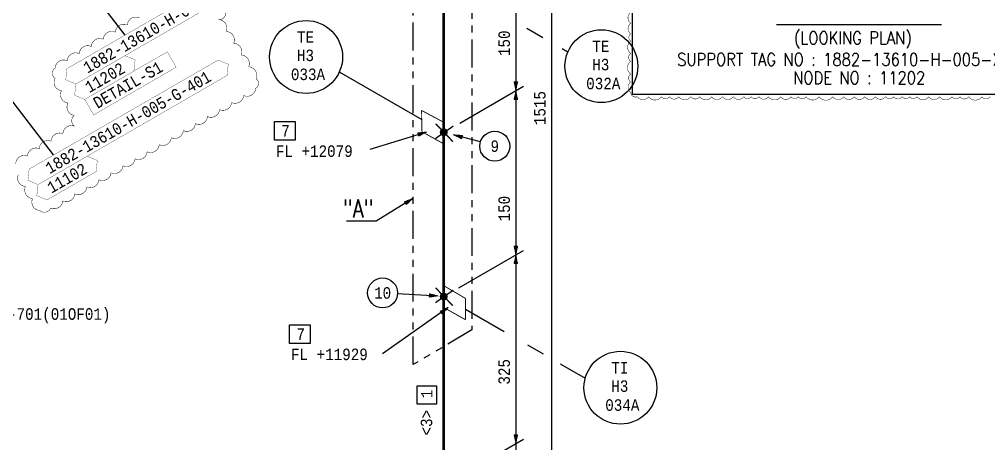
# Model space of a CAD drawing. Header units: inches. Extents: x 1131 to 1972, y 12 to 606.
# Drawn here: x 1409.6 to 1687.3, y 322.1 to 443.6 of the extents above; entities that cross this region are included whole.
import ezdxf
from ezdxf.enums import TextEntityAlignment as Align

# ---------------------------------------------------------------- set-up
doc = ezdxf.new("R2010")
doc.units = ezdxf.units.IN
doc.header["$MEASUREMENT"] = 0
doc.linetypes.add('ACISOTGB', pattern=[9, 4, -1, 1, -1, 1, -1])
doc.linetypes.add('Solid', pattern=[1, 1, 0])
for name, color, linetype in [('1', 7, 'Continuous'), ('2', 2, 'Continuous'), ('3', 7, 'Continuous'), ('4', 7, 'Continuous'), ('DIM-LINES', 7, 'Continuous'), ('DIM-TEXT', 7, 'Continuous'), ('FITTINGS', 7, 'Continuous'), ('ISO-TEXT', 7, 'Continuous'), ('ISOTEXT', 7, 'Continuous'), ('NOZZLES', 7, 'Continuous'), ('Rev.4', 6, 'Continuous'), ('WELDS', 7, 'Continuous')]:
    doc.layers.add(name, color=color, linetype=linetype)
doc.layers.add('weldDimension', color=2, linetype='Solid', lineweight=13)
doc.styles.add('fixedText', font='MONOTXT8.shx', dxfattribs={"width": 0.85})
doc.styles.add('MONOTXT', font='MONOTXT.shx', dxfattribs={"width": 0.8})
doc.styles.add('ROMANS', font='romans.shx', dxfattribs={"width": 0.8})
doc.styles.get("Standard").update_dxf_attribs({"font": 'arial.ttf'})

# ---------------------------------------------------------------- blocks, each defined once
blk = doc.blocks.new('block183')
at = {"layer": 'FITTINGS', "color": 2, "linetype": 'ByBlock', "const_width": 0.2}
for points in [[(0, 2.4), (0, 0)], [(4.8, -0.4), (0, 2.4)], [(0, 0), (0, -2.4)], [(4.8, -5.1), (4.8, -0.4)], [(0, -2.4), (4.8, -5.1)]]:
    blk.add_lwpolyline(points, dxfattribs=at)
at = {"flags": 1}
for tag in ['Tag', 'Pipe Ref', 'Description', 'UCI', 'Key']:
    blk.add_attdef(tag, (0, 0), '', height=1, dxfattribs=at)
blk = doc.blocks.new('block241')
at = {"layer": 'WELDS'}
h = blk.add_hatch(color=2, dxfattribs=at)
edge = h.paths.add_edge_path(flags=0)
edge.add_arc((0, 0), 1.15, 0, 360)
at = {"flags": 1}
for tag in ['Tag', 'Pipe Ref', 'Description', 'UCI', 'Key']:
    blk.add_attdef(tag, (0, 0), '', height=1, dxfattribs=at)

msp = doc.modelspace()

# ---------------------------------------------------------------- linework, layer by layer
at = {"color": 2}
msp.add_lwpolyline([(1585.24, 586.88), (1717.72, 586.88), (1717.72, 422.15), (1585.24, 422.15)], close=True, dxfattribs=at)
at = {"layer": '2', "color": 4}
for p, q in [((1425.16, 458.1), (1439.77, 439.09)), ((1392.69, 439.36), (1419.26, 404.79)), ((1526.22, 411.36), (1510.02, 406.32)), ((1522.27, 392.29), (1511.78, 385.78)), ((1532.46, 361.06), (1513.56, 347.82))]:
    msp.add_line(p, q, dxfattribs=at)
at = {"layer": '2'}
msp.add_line((1626.46, 442.2), (1673.76, 442.2), dxfattribs=at)
at = {"layer": '2', "color": 4}
for points in [[(1482.66, 414.36), (1488.56, 414.36), (1488.56, 409), (1482.66, 409)], [(1486.98, 356.12), (1492.88, 356.12), (1492.88, 350.75), (1486.98, 350.75)], [(1523.49, 333.35), (1523.49, 338.62), (1529.04, 338.62), (1529.04, 333.35)]]:
    msp.add_lwpolyline(points, close=True, dxfattribs=at)
for centre in [(1545.77, 407.29), (1513.64, 365.24)]:
    msp.add_circle(centre, 4.29, dxfattribs=at)
at = {"layer": '4', "color": 4}
for p, q in [((1554.94, 441.14), (1559.58, 438.46)), ((1565.11, 435.27), (1566.73, 434.34)), ((1501.23, 428.58), (1524.84, 414.95)), ((1537.39, 360.62), (1548.47, 354.22)), ((1555.19, 350.34), (1559.62, 347.79)), ((1564.55, 344.94), (1571.7, 340.81))]:
    msp.add_line(p, q, dxfattribs=at)
at = {"layer": '4', "color": 2}
for p, q in [((1535.74, 413.93), (1553.98, 424.46)), ((1511.78, 385.78), (1503.26, 385.78)), ((1535.47, 366.68), (1553.98, 377.37)), ((1533.47, 311.47), (1553.98, 323.31))]:
    msp.add_line(p, q, dxfattribs=at)
at = {"layer": '4'}
for p, q in [((1531.12, 411.33), (1531.18, 411.29)), ((1531.12, 364.24), (1531.18, 364.21))]:
    msp.add_line(p, q, dxfattribs=at)
at = {"layer": '4', "color": 3, "linetype": 'ACISOTGB', "ltscale": 2}
msp.add_lwpolyline([(1522.42, 461.67), (1539.19, 473.84), (1539.19, 354.63), (1522.42, 344.75)], close=True, dxfattribs=at)
at = {"layer": 'DIM-LINES', "color": 4}
for p, q in [((1562, 539.45), (1562, 314.26)), ((1551.82, 533.57), (1551.82, 308.38)), ((1541.66, 408.54), (1533.97, 410.53)), ((1517.93, 365.12), (1529.52, 364.38))]:
    msp.add_line(p, q, dxfattribs=at)
at = {"layer": 'ISO-TEXT', "color": 2, "linetype": 'ByBlock', "const_width": 0.08, "flags": 128}
for points in [[(1425.74, 425.11), (1422.85, 426.32), (1423.19, 429.52), (1477.34, 460.79), (1480.24, 459.57), (1479.89, 456.37)], [(1428.29, 420.69), (1425.4, 421.9), (1425.74, 425.11), (1439.82, 433.24), (1442.72, 432.02), (1442.37, 428.82)], [(1430.84, 416.27), (1428.29, 420.69), (1451.94, 434.34), (1454.49, 429.93)], [(1414.91, 396.3), (1412.01, 397.52), (1412.36, 400.72), (1466.51, 431.98), (1469.4, 430.77), (1469.06, 427.56)], [(1417.46, 391.89), (1414.56, 393.1), (1414.91, 396.3), (1428.99, 404.43), (1431.89, 403.22), (1431.54, 400.02)]]:
    msp.add_lwpolyline(points, close=True, dxfattribs=at)
at = {"layer": 'ISOTEXT', "color": 2, "linetype": 'Continuous', "lineweight": 30}
for centre in [(1491.71, 432.86), (1576.32, 430.22), (1581.77, 338.08)]:
    msp.add_circle(centre, 10.44, dxfattribs=at)
at = {"layer": 'NOZZLES', "const_width": 0.8}
msp.add_lwpolyline([(1531.15, 512.59), (1531.15, 310.07)], dxfattribs=at)
at = {"layer": 'Rev.4', "color": 1, "const_width": 0.132}
for points in [[(1408.51, 402.3, -0.520567), (1411.88, 404.44, -0.520567), (1415.26, 406.59, -0.520567), (1418.64, 408.73, -0.520567), (1422.02, 410.88, -0.520567), (1425.39, 413.02, -0.520567), (1425.31, 416.09, -0.520567), (1423.47, 419.64, -0.520567), (1421.62, 423.19, -0.520567), (1419.78, 426.74, -0.520567), (1419.83, 429.75, -0.520567), (1423.27, 431.8, -0.520567), (1426.71, 433.84, -0.520567), (1430.15, 435.89, -0.520567), (1433.58, 437.93, -0.520567), (1437.02, 439.98, -0.520567), (1440.46, 442.02, -0.520567), (1443.9, 444.07, -0.520567)], [(1468.6, 446, -0.520567), (1466.69, 443.56, -0.520567), (1468.83, 440.18, -0.520567), (1470.97, 436.8, -0.520567), (1473.11, 433.42, -0.520567), (1475.26, 430.04, -0.520567), (1477.4, 426.67, -0.520567), (1477.27, 423.84, -0.520567), (1473.81, 421.83, -0.520567), (1470.36, 419.81, -0.520567), (1466.9, 417.8, -0.520567), (1463.44, 415.79, -0.520567), (1459.99, 413.77, -0.520567), (1456.53, 411.76, -0.520567), (1453.08, 409.74, -0.520567), (1449.62, 407.73, -0.520567), (1446.17, 405.71, -0.520567), (1442.71, 403.7, -0.520567), (1439.25, 401.69, -0.520567), (1435.8, 399.67, -0.520567), (1432.34, 397.66, -0.520567), (1428.89, 395.64, -0.520567), (1425.43, 393.63, -0.520567), (1421.98, 391.61, -0.520567), (1418.52, 389.6, -0.520567), (1415.39, 388.86, -0.520567), (1413.35, 392.3, -0.520567), (1411.3, 395.74, -0.520567), (1409.26, 399.17, -0.520567)], [(1687.69, 421.48, -0.520567), (1685.37, 421.48, -0.520567), (1681.6, 421.48, -0.520567), (1679.07, 421.48, -0.520567), (1676.76, 421.48, -0.520567), (1673.25, 421.48, -0.520567), (1670.12, 421.48, -0.520567), (1666.75, 421.48, -0.520567), (1664.64, 421.48, -0.520567), (1662.52, 421.48, -0.520567), (1660.06, 421.48, -0.520567), (1657.73, 421.48, -0.520567), (1654.83, 421.48, -0.520567), (1651.78, 421.48, -0.520567), (1648.78, 421.48, -0.520567), (1645.77, 421.48, -0.520567), (1642.6, 421.48, -0.520567), (1638.7, 421.48, -0.520567), (1635, 421.48, -0.520567), (1632.74, 421.48, -0.520567), (1630.65, 421.48, -0.520567), (1627.69, 421.48, -0.520567), (1624.18, 421.48, -0.520567), (1621.44, 421.48, -0.520567), (1619.23, 421.48, -0.520567), (1617.14, 421.48, -0.520567), (1614.09, 421.48, -0.520567), (1611.02, 421.48, -0.520567), (1607.93, 421.48, -0.520567), (1604.5, 421.48, -0.520567), (1601.94, 421.48, -0.520567), (1598.48, 421.48, -0.520567), (1595.82, 421.48, -0.520567), (1593.51, 421.48, -0.520567), (1589.84, 421.48, -0.520567), (1586.63, 421.48, -0.520567), (1584.74, 422.69, -0.520567), (1584.74, 425.66, -0.520567), (1584.74, 427.98, -0.520567), (1584.74, 431.61, -0.520567), (1584.74, 433.9, -0.520567), (1584.74, 437.41, -0.520567), (1584.74, 439.51, -0.520567), (1584.74, 442.51, -0.520567), (1584.74, 445.61, -0.520567)]]:
    msp.add_lwpolyline(points, format="xyb", dxfattribs=at)
at = {"layer": 'weldDimension', "color": 4, "flags": 128}
for points in [[(1551.82, 423.21), (1552.31, 425.7), (1551.32, 425.7), (1551.82, 423.21), (1551.82, 423.7), (1552.21, 425.7), (1551.42, 425.7), (1551.82, 423.7), (1551.82, 424.2), (1552.11, 425.7), (1551.52, 425.7), (1551.82, 424.2), (1551.82, 424.7), (1552.01, 425.7), (1551.62, 425.7), (1551.82, 424.7), (1551.82, 425.2), (1551.92, 425.7), (1551.72, 425.7), (1551.82, 425.2)], [(1551.82, 423.21), (1552.31, 420.71), (1551.32, 420.71), (1551.82, 423.21), (1551.82, 422.71), (1552.21, 420.71), (1551.42, 420.71), (1551.82, 422.71), (1551.82, 422.21), (1552.11, 420.71), (1551.52, 420.71), (1551.82, 422.21), (1551.82, 421.71), (1552.01, 420.71), (1551.62, 420.71), (1551.82, 421.71), (1551.82, 421.21), (1551.92, 420.71), (1551.72, 420.71), (1551.82, 421.21)], [(1526.22, 411.36), (1523.98, 410.16), (1523.69, 411.11), (1526.22, 411.36), (1525.74, 411.22), (1523.95, 410.25), (1523.72, 411.02), (1525.74, 411.22), (1525.26, 411.07), (1523.92, 410.35), (1523.75, 410.92), (1525.26, 411.07), (1524.79, 410.92), (1523.89, 410.44), (1523.78, 410.83), (1524.79, 410.92), (1524.31, 410.78), (1523.86, 410.54), (1523.81, 410.73), (1524.31, 410.78)], [(1533.97, 410.53), (1536.26, 409.42), (1536.51, 410.39), (1533.97, 410.53), (1534.45, 410.4), (1536.28, 409.52), (1536.48, 410.29), (1534.45, 410.4), (1534.94, 410.28), (1536.31, 409.61), (1536.46, 410.19), (1534.94, 410.28), (1535.42, 410.15), (1536.33, 409.71), (1536.43, 410.1), (1535.42, 410.15), (1535.9, 410.03), (1536.36, 409.81), (1536.41, 410), (1535.9, 410.03)], [(1522.27, 392.29), (1520.42, 390.56), (1519.89, 391.4), (1522.27, 392.29), (1521.85, 392.03), (1520.36, 390.64), (1519.95, 391.32), (1521.85, 392.03), (1521.43, 391.77), (1520.31, 390.73), (1520, 391.23), (1521.43, 391.77), (1521, 391.5), (1520.26, 390.81), (1520.05, 391.15), (1521, 391.5), (1520.58, 391.24), (1520.21, 390.89), (1520.1, 391.06), (1520.58, 391.24)], [(1551.82, 376.12), (1552.31, 378.61), (1551.32, 378.61), (1551.82, 376.12), (1551.82, 376.62), (1552.21, 378.61), (1551.42, 378.61), (1551.82, 376.62), (1551.82, 377.12), (1552.11, 378.61), (1551.52, 378.61), (1551.82, 377.12), (1551.82, 377.62), (1552.01, 378.61), (1551.62, 378.61), (1551.82, 377.62), (1551.82, 378.11), (1551.92, 378.61), (1551.72, 378.61), (1551.82, 378.11)], [(1551.82, 376.12), (1552.31, 373.63), (1551.32, 373.63), (1551.82, 376.12), (1551.82, 375.62), (1552.21, 373.63), (1551.42, 373.63), (1551.82, 375.62), (1551.82, 375.12), (1552.11, 373.63), (1551.52, 373.63), (1551.82, 375.12), (1551.82, 374.63), (1552.01, 373.63), (1551.62, 373.63), (1551.82, 374.63), (1551.82, 374.13), (1551.92, 373.63), (1551.72, 373.63), (1551.82, 374.13)], [(1529.52, 364.38), (1527.07, 365.03), (1527, 364.04), (1529.52, 364.38), (1529.02, 364.41), (1527.06, 364.93), (1527.01, 364.14), (1529.02, 364.41), (1528.53, 364.44), (1527.05, 364.83), (1527.02, 364.24), (1528.53, 364.44), (1528.03, 364.47), (1527.05, 364.73), (1527.02, 364.34), (1528.03, 364.47), (1527.53, 364.5), (1527.04, 364.64), (1527.03, 364.44), (1527.53, 364.5)], [(1532.46, 361.06), (1530.71, 359.22), (1530.13, 360.04), (1532.46, 361.06), (1532.05, 360.77), (1530.65, 359.3), (1530.19, 359.96), (1532.05, 360.77), (1531.64, 360.49), (1530.59, 359.39), (1530.25, 359.88), (1531.64, 360.49), (1531.24, 360.2), (1530.53, 359.47), (1530.31, 359.79), (1531.24, 360.2), (1530.83, 359.92), (1530.48, 359.55), (1530.36, 359.71), (1530.83, 359.92)], [(1551.82, 322.06), (1552.31, 324.55), (1551.32, 324.55), (1551.82, 322.06), (1551.82, 322.56), (1552.21, 324.55), (1551.42, 324.55), (1551.82, 322.56), (1551.82, 323.05), (1552.11, 324.55), (1551.52, 324.55), (1551.82, 323.05), (1551.82, 323.55), (1552.01, 324.55), (1551.62, 324.55), (1551.82, 323.55), (1551.82, 324.05), (1551.92, 324.55), (1551.72, 324.55), (1551.82, 324.05)]]:
    msp.add_lwpolyline(points, dxfattribs=at)
at = {"layer": 'WELDS', "color": 2, "linetype": 'ByBlock', "const_width": 0.4}
for points in [[(1528.84, 413.72), (1533.75, 408.62)], [(1528.76, 409.48), (1533.9, 413.07)], [(1528.84, 366.69), (1533.75, 361.59)], [(1528.76, 362.45), (1533.9, 366.04)]]:
    msp.add_lwpolyline(points, dxfattribs=at)

# ---------------------------------------------------------------- block references
at = {"layer": 'FITTINGS', "xscale": 1.3, "yscale": 1.3, "zscale": 1.3, "rotation": 181.0871383785891}
msp.add_blockref('block183', (1531.16, 411.04), dxfattribs=at)
at = {"layer": 'FITTINGS', "xscale": 1.3, "yscale": 1.3, "zscale": 1.3}
msp.add_blockref('block183', (1531.15, 364.19), dxfattribs=at)
at = {"layer": 'WELDS'}
for p in [(1531.15, 411.29), (1531.15, 364.2)]:
    msp.add_blockref('block241', p, dxfattribs=at)

# ---------------------------------------------------------------- texts
at = {"layer": '1', "color": 2, "linetype": 'Continuous', "lineweight": 0, "style": 'ROMANS', "width": 0.857082}
for s, p in [('(LOOKING PLAN)', (1648.38, 438.34)), ('SUPPORT TAG NO : 1882-13610-H-005-X-402', (1650.2, 432.16)), ('NODE NO : 11202', (1650.2, 426.92))]:
    msp.add_text(s, height=3.6039, dxfattribs=at).set_placement(p, align=Align.MIDDLE_CENTER)
at = {"layer": '2', "style": 'fixedText', "width": 0.85}
for s, p in [('9', (1545.77, 407.29)), ('10', (1513.64, 365.24))]:
    msp.add_text(s, height=3.3, dxfattribs=at).set_placement(p, align=Align.MIDDLE_CENTER)
at = {"layer": '3', "color": 3, "lineweight": 30, "style": 'ROMANS', "width": 0.8}
msp.add_text('"A"', height=5.148, dxfattribs=at).set_placement((1502.26, 392.02), align=Align.TOP_LEFT)
at = {"layer": 'DIM-TEXT', "color": 2, "style": 'MONOTXT', "width": 0.8566}
for s, p in [('150', (1550.12, 433.12)), ('1515', (1560.31, 413.31)), ('150', (1550.12, 385.72)), ('325', (1550.12, 338.96))]:
    msp.add_text(s, height=3.3, rotation=90, dxfattribs=at).set_placement(p)
at = {"layer": 'ISO-TEXT', "color": 2, "style": 'MONOTXT', "width": 0.8566}
for s, p in [('1882-13610-H-005-X-402', (1451.54, 442.95)), ('11202', (1434.06, 426.96)), ('1882-13610-H-005-G-401', (1440.71, 414.14)), ('11102', (1423.22, 398.16))]:
    msp.add_text(s, height=3.3, rotation=30, dxfattribs=at).set_placement(p, align=Align.MIDDLE_CENTER)
for s, p in [('TE', (1489.09, 436.92)), ('TE', (1573.71, 434.28)), ('H3', (1489.09, 431.67)), ('H3', (1573.71, 429.03)), ('033A', (1487.36, 426.24)), ('032A', (1571.97, 423.6)), ('7', (1484.61, 410.04)), ('FL +12079', (1483.05, 404.23)), ('1882-13610-HP-186-001-701(01OF01)', (1354.93, 357.55)), ('7', (1488.94, 351.8)), ('FL +11929', (1487.38, 345.99)), ('TI', (1579.16, 342.13)), ('H3', (1579.16, 336.89)), ('034A', (1577.43, 331.46))]:
    msp.add_text(s, height=3.3, dxfattribs=at).set_placement(p)
for s, rotation, p in [('DETAIL-S1', 30, (1431.95, 417.95)), ('1', 90, (1527.92, 335.06)), ('<3>', 90, (1527.85, 324.37))]:
    msp.add_text(s, height=3.3, rotation=rotation, dxfattribs=at).set_placement(p)

doc.saveas('drawing.dxf')
